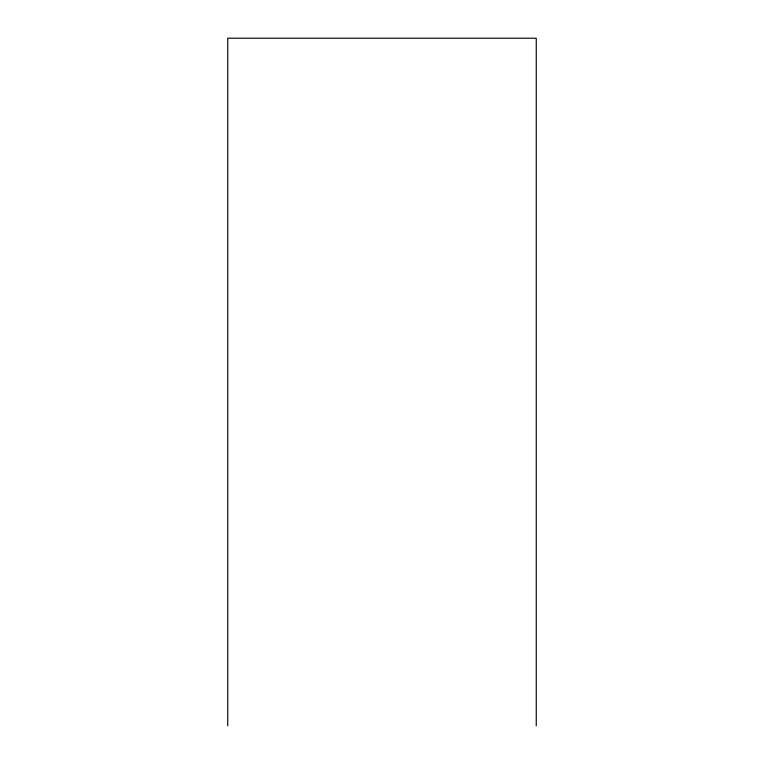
<?xml version="1.0" encoding="UTF-8"?>
<svg xmlns="http://www.w3.org/2000/svg" width="764" height="764" viewBox="0 0 764 764"><rect width="100%" height="100%" fill="white"/><g stroke="black" fill="none" stroke-linecap="round" stroke-linejoin="round"><path stroke-width="1.15" d="M536.252 725.8L536.252 38.2L227.748 38.2L227.748 725.8"/></g></svg>
